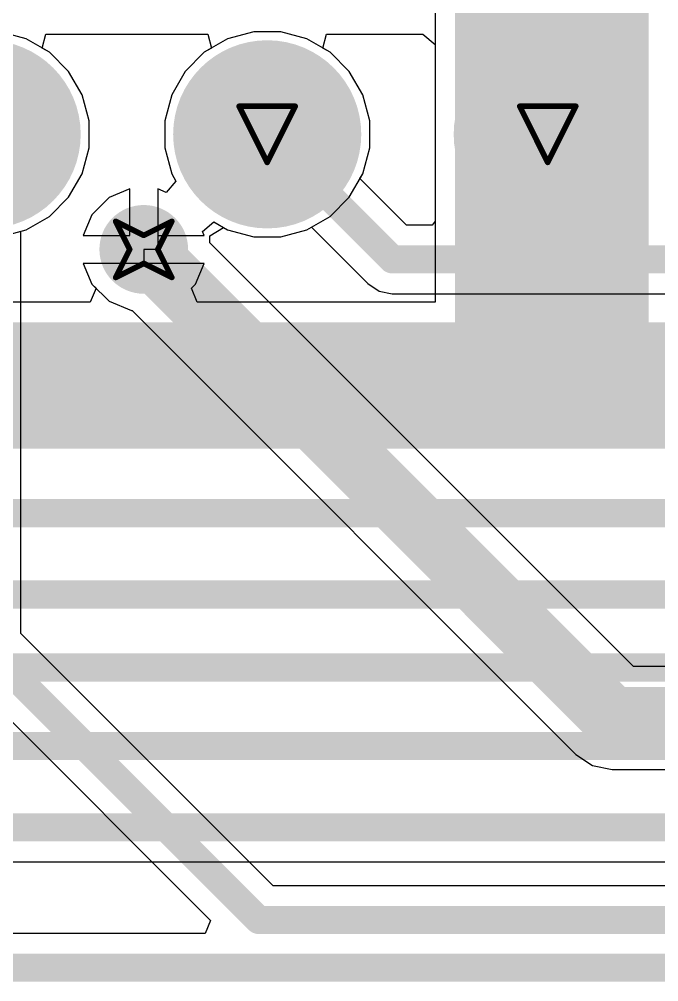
# Model space of a CAD drawing. Header units: inches. Extents: x -48 to 200, y -49 to 27.
# Drawn here: x 3.2766 to 3.5046, y 0.102 to 0.445 of the extents above; entities that cross this region are included whole.
import ezdxf

# ---------------------------------------------------------------- set-up
doc = ezdxf.new("R2010")
doc.units = ezdxf.units.IN
doc.header["$MEASUREMENT"] = 0
for name, color, linetype in [('Bottom Layer', 5, 'Continuous'), ('Bottom Overlay', 54, 'Continuous'), ('Bottom Paste', 16, 'Continuous'), ('Bottom Solder', 6, 'Continuous'), ('Drill Drawing', 1, 'Continuous'), ('Multi-Layer', 9, 'Continuous'), ('Pad Holes', 156, 'Continuous'), ('Top Layer', 1, 'Continuous'), ('Top Solder', 216, 'Continuous'), ('Via Holes', 16, 'Continuous')]:
    doc.layers.add(name, color=color, linetype=linetype)

# ---------------------------------------------------------------- blocks, each defined once
blk = doc.blocks.new('HDR_1_9_F______R_A_B_18')
at = {"layer": 'Bottom Layer'}
h = blk.add_hatch(color=5, dxfattribs=at)
edge = h.paths.add_edge_path()
edge.add_arc((0.1, 0), 0.02953, 0, 360)
h = blk.add_hatch(color=5, dxfattribs=at)
edge = h.paths.add_edge_path()
edge.add_arc((0.2, 0), 0.02953, 0, 360)
h = blk.add_hatch(color=5, dxfattribs=at)
edge = h.paths.add_edge_path()
edge.add_arc((0.3, 0), 0.02953, 0, 360)
at = {"layer": 'Bottom Solder'}
h = blk.add_hatch(color=6, dxfattribs=at)
edge = h.paths.add_edge_path()
edge.add_arc((0.1, 0), 0.03353, 0, 360)
h = blk.add_hatch(color=6, dxfattribs=at)
edge = h.paths.add_edge_path()
edge.add_arc((0.2, 0), 0.03353, 0, 360)
h = blk.add_hatch(color=6, dxfattribs=at)
edge = h.paths.add_edge_path()
edge.add_arc((0.3, 0), 0.03353, 0, 360)
at = {"layer": 'Multi-Layer'}
h = blk.add_hatch(color=9, dxfattribs=at)
edge = h.paths.add_edge_path()
edge.add_arc((0.1, 0), 0.02953, 0, 360)
h = blk.add_hatch(color=9, dxfattribs=at)
edge = h.paths.add_edge_path()
edge.add_arc((0.2, 0), 0.02953, 0, 360)
h = blk.add_hatch(color=9, dxfattribs=at)
edge = h.paths.add_edge_path()
edge.add_arc((0.3, 0), 0.02953, 0, 360)
at = {"layer": 'Pad Holes'}
h = blk.add_hatch(color=7, dxfattribs=at)
edge = h.paths.add_edge_path()
edge.add_arc((0.1, 0), 0.01772, 0, 360)
h = blk.add_hatch(color=7, dxfattribs=at)
edge = h.paths.add_edge_path()
edge.add_arc((0.2, 0), 0.01772, 0, 360)
h = blk.add_hatch(color=7, dxfattribs=at)
edge = h.paths.add_edge_path()
edge.add_arc((0.3, 0), 0.01772, 0, 360)
at = {"layer": 'Top Layer'}
h = blk.add_hatch(color=1, dxfattribs=at)
edge = h.paths.add_edge_path()
edge.add_arc((0.1, 0), 0.02953, 0, 360)
h = blk.add_hatch(color=1, dxfattribs=at)
edge = h.paths.add_edge_path()
edge.add_arc((0.2, 0), 0.02953, 0, 360)
h = blk.add_hatch(color=1, dxfattribs=at)
edge = h.paths.add_edge_path()
edge.add_arc((0.3, 0), 0.02953, 0, 360)
at = {"layer": 'Top Solder'}
h = blk.add_hatch(color=216, dxfattribs=at)
edge = h.paths.add_edge_path()
edge.add_arc((0.1, 0), 0.03353, 0, 360)
h = blk.add_hatch(color=216, dxfattribs=at)
edge = h.paths.add_edge_path()
edge.add_arc((0.2, 0), 0.03353, 0, 360)
h = blk.add_hatch(color=216, dxfattribs=at)
edge = h.paths.add_edge_path()
edge.add_arc((0.3, 0), 0.03353, 0, 360)
blk = doc.blocks.new('CAP_0805_B_55')
at = {"layer": 'Bottom Layer'}
for points in [[(-0.06, 0.03), (-0.02, 0.03), (-0.02, -0.03), (-0.06, -0.03)], [(0.02, 0.03), (0.06, 0.03), (0.06, -0.03), (0.02, -0.03)]]:
    blk.add_hatch(color=5, dxfattribs=at).paths.add_polyline_path(points)
at = {"layer": 'Bottom Paste'}
for points in [[(-0.06, 0.03), (-0.02, 0.03), (-0.02, -0.03), (-0.06, -0.03)], [(0.02, 0.03), (0.06, 0.03), (0.06, -0.03), (0.02, -0.03)]]:
    blk.add_hatch(color=16, dxfattribs=at).paths.add_polyline_path(points)
at = {"layer": 'Bottom Solder'}
for points in [[(-0.06276, 0.03276), (-0.01724, 0.03276), (-0.01724, -0.03276), (-0.06276, -0.03276)], [(0.01724, 0.03276), (0.06276, 0.03276), (0.06276, -0.03276), (0.01724, -0.03276)]]:
    blk.add_hatch(color=6, dxfattribs=at).paths.add_polyline_path(points)
at = {"layer": 'Bottom Overlay'}
for points in [[(-0.064, 0.034, 0.005, 0.005, 0), (-0.024, 0.034, 0.005, 0.005, 0)], [(-0.064, -0.034, 0.005, 0.005, 0), (-0.064, 0.034, 0.005, 0.005, 0)], [(0.024, 0.034, 0.005, 0.005, 0), (0.064, 0.034, 0.005, 0.005, 0)], [(0.064, -0.034, 0.005, 0.005, 0), (0.064, 0.034, 0.005, 0.005, 0)], [(-0.064, -0.034, 0.005, 0.005, 0), (-0.024, -0.034, 0.005, 0.005, 0)], [(0.024, -0.034, 0.005, 0.005, 0), (0.064, -0.034, 0.005, 0.005, 0)]]:
    blk.add_lwpolyline(points, format="xyseb", dxfattribs=at)
for points in [[(-0.06525, 0.034, 0.0025, 0.0025, 1), (-0.06275, 0.034, 0.0025, 0.0025, 1)], [(-0.06525, 0.034, 0.0025, 0.0025, 1), (-0.06275, 0.034, 0.0025, 0.0025, 1)], [(-0.02525, 0.034, 0.0025, 0.0025, 1), (-0.02275, 0.034, 0.0025, 0.0025, 1)], [(0.02275, 0.034, 0.0025, 0.0025, 1), (0.02525, 0.034, 0.0025, 0.0025, 1)], [(0.06275, 0.034, 0.0025, 0.0025, 1), (0.06525, 0.034, 0.0025, 0.0025, 1)], [(0.06275, 0.034, 0.0025, 0.0025, 1), (0.06525, 0.034, 0.0025, 0.0025, 1)], [(-0.06525, -0.034, 0.0025, 0.0025, 1), (-0.06275, -0.034, 0.0025, 0.0025, 1)], [(-0.06525, -0.034, 0.0025, 0.0025, 1), (-0.06275, -0.034, 0.0025, 0.0025, 1)], [(-0.02525, -0.034, 0.0025, 0.0025, 1), (-0.02275, -0.034, 0.0025, 0.0025, 1)], [(0.02275, -0.034, 0.0025, 0.0025, 1), (0.02525, -0.034, 0.0025, 0.0025, 1)], [(0.06275, -0.034, 0.0025, 0.0025, 1), (0.06525, -0.034, 0.0025, 0.0025, 1)], [(0.06275, -0.034, 0.0025, 0.0025, 1), (0.06525, -0.034, 0.0025, 0.0025, 1)]]:
    blk.add_lwpolyline(points, format="xyseb", close=True, dxfattribs=at)

msp = doc.modelspace()

# ---------------------------------------------------------------- hatches: boundary and pattern name
at = {"layer": 'Bottom Layer'}
msp.add_hatch(color=5, dxfattribs=at).paths.add_polyline_path([(3.432, 0.373), (3.501, 0.373), (3.501, 0.515), (3.432, 0.515)])
h = msp.add_hatch(color=5, dxfattribs=at)
edge = h.paths.add_edge_path()
edge.add_arc((3.321, 0.363), 0.01181, 0, 360)
at = {"layer": 'Bottom Solder'}
h = msp.add_hatch(color=6, dxfattribs=at)
edge = h.paths.add_edge_path()
edge.add_arc((3.321, 0.363), 0.01581, 0, 360)
at = {"layer": 'Top Layer'}
for points in [[(3.432, 0.294), (3.501, 0.294), (3.501, 0.436), (3.432, 0.436)], [(2.541, 0.292), (3.693, 0.292), (3.693, 0.337), (2.541, 0.337)]]:
    msp.add_hatch(color=1, dxfattribs=at).paths.add_polyline_path(points)
h = msp.add_hatch(color=1, dxfattribs=at)
edge = h.paths.add_edge_path()
edge.add_arc((3.321, 0.363), 0.01181, 0, 360)
at = {"layer": 'Top Solder'}
h = msp.add_hatch(color=216, dxfattribs=at)
edge = h.paths.add_edge_path()
edge.add_arc((3.321, 0.363), 0.01581, 0, 360)
at = {"layer": 'Via Holes'}
h = msp.add_hatch(color=7, dxfattribs=at)
edge = h.paths.add_edge_path()
edge.add_arc((3.321, 0.363), 0.00591, 0, 360)

# ---------------------------------------------------------------- linework, layer by layer
at = {"layer": 'Bottom Layer'}
for p, q in [((3.42486, 0.506), (3.42486, 0.373)), ((3.2791, 0.43804), (3.26981, 0.44053)), ((3.36019, 0.44053), (3.3509, 0.43804)), ((3.36981, 0.44053), (3.36019, 0.44053)), ((3.3791, 0.43804), (3.36981, 0.44053)), ((3.28743, 0.43323), (3.2791, 0.43804)), ((3.3509, 0.43804), (3.34257, 0.43323)), ((3.38743, 0.43323), (3.3791, 0.43804)), ((3.29423, 0.42643), (3.28743, 0.43323)), ((3.34257, 0.43323), (3.33577, 0.42643)), ((3.39423, 0.42643), (3.38743, 0.43323)), ((3.29904, 0.4181), (3.29423, 0.42643)), ((3.33577, 0.42643), (3.33096, 0.4181)), ((3.39904, 0.4181), (3.39423, 0.42643)), ((3.30153, 0.40881), (3.29904, 0.4181)), ((3.33096, 0.4181), (3.32847, 0.40881)), ((3.40153, 0.40881), (3.39904, 0.4181)), ((3.30153, 0.39919), (3.30153, 0.40881)), ((3.32847, 0.40881), (3.32847, 0.39919)), ((3.40153, 0.39919), (3.40153, 0.40881)), ((3.29904, 0.3899), (3.30153, 0.39919)), ((3.32847, 0.39919), (3.33096, 0.3899)), ((3.39904, 0.3899), (3.40153, 0.39919)), ((3.29423, 0.38157), (3.29904, 0.3899)), ((3.33096, 0.3899), (3.33248, 0.38726)), ((3.39807, 0.38823), (3.39904, 0.3899)), ((3.41463, 0.37168), (3.39807, 0.38823)), ((3.316, 0.38454), (3.30865, 0.38149)), ((3.316, 0.368), (3.316, 0.38454)), ((3.329, 0.38329), (3.326, 0.38454)), ((3.326, 0.38454), (3.326, 0.363)), ((3.33248, 0.38726), (3.329, 0.38329)), ((3.28743, 0.37477), (3.29423, 0.38157)), ((3.30865, 0.38149), (3.30251, 0.37535)), ((3.2791, 0.36996), (3.28743, 0.37477)), ((3.30251, 0.37535), (3.29946, 0.368)), ((3.34453, 0.36787), (3.34944, 0.3708)), ((3.34944, 0.3708), (3.3509, 0.36996)), ((3.3791, 0.36996), (3.38077, 0.37093)), ((3.38077, 0.37093), (3.40091, 0.35079)), ((3.42378, 0.37168), (3.41463, 0.37168)), ((3.42486, 0.373), (3.42378, 0.37168)), ((3.27724, 0.36946), (3.2791, 0.36996)), ((3.27724, 0.22607), (3.27724, 0.36946)), ((3.29946, 0.368), (3.316, 0.368)), ((3.34461, 0.36535), (3.34453, 0.36787)), ((3.3509, 0.36996), (3.36019, 0.36747)), ((3.36019, 0.36747), (3.36981, 0.36747)), ((3.36981, 0.36747), (3.3791, 0.36996)), ((3.4956, 0.21435), (3.34461, 0.36535)), ((3.326, 0.363), (3.321, 0.363)), ((3.321, 0.363), (3.321, 0.358)), ((3.321, 0.358), (3.29946, 0.358)), ((3.29946, 0.358), (3.30251, 0.35065)), ((3.30251, 0.35065), (3.30865, 0.34451)), ((3.40091, 0.35079), (3.40488, 0.34814)), ((3.40488, 0.34814), (3.40956, 0.34721)), ((3.40956, 0.34721), (3.61867, 0.34721)), ((3.30865, 0.34451), (3.31666, 0.34119)), ((3.31666, 0.34119), (3.31686, 0.34119)), ((3.31686, 0.34119), (3.47502, 0.18302)), ((3.36707, 0.13624), (3.27724, 0.22607)), ((3.644, 0.21435), (3.4956, 0.21435)), ((3.25635, 0.21235), (3.34484, 0.12385)), ((3.47502, 0.18302), (3.48098, 0.17904)), ((3.48098, 0.17904), (3.488, 0.17765)), ((3.488, 0.17765), (3.644, 0.17765)), ((3.68193, 0.13624), (3.36707, 0.13624)), ((3.34484, 0.12385), (3.34293, 0.11923)), ((3.34293, 0.11923), (2.91407, 0.11923))]:
    msp.add_line(p, q, dxfattribs=at)
for points in [[(3.365, 0.404, 0.01, 0.01, 0), (3.40956, 0.35944, 0.01, 0.01, 0)], [(3.321, 0.363, 0.022, 0.022, 0), (3.488, 0.196, 0.022, 0.022, 0)], [(3.40956, 0.35944, 0.01, 0.01, 0), (3.69498, 0.35944, 0.01, 0.01, 0)], [(3.265, 0.221, 0.01, 0.01, 0), (3.362, 0.124, 0.01, 0.01, 0)], [(3.488, 0.196, 0.022, 0.022, 0), (3.684, 0.196, 0.022, 0.022, 0)], [(3.362, 0.124, 0.01, 0.01, 0), (3.687, 0.124, 0.01, 0.01, 0)], [(2.909, 0.107, 0.01, 0.01, 0), (3.695, 0.107, 0.01, 0.01, 0)]]:
    msp.add_lwpolyline(points, format="xyseb", dxfattribs=at)
for points in [[(3.3625, 0.404, 0.005, 0.005, 1), (3.3675, 0.404, 0.005, 0.005, 1)], [(3.3155, 0.363, 0.011, 0.011, 1), (3.3265, 0.363, 0.011, 0.011, 1)], [(3.40706, 0.35944, 0.005, 0.005, 1), (3.41206, 0.35944, 0.005, 0.005, 1)], [(3.40706, 0.35944, 0.005, 0.005, 1), (3.41206, 0.35944, 0.005, 0.005, 1)], [(3.4825, 0.196, 0.011, 0.011, 1), (3.4935, 0.196, 0.011, 0.011, 1)], [(3.4825, 0.196, 0.011, 0.011, 1), (3.4935, 0.196, 0.011, 0.011, 1)], [(3.3595, 0.124, 0.005, 0.005, 1), (3.3645, 0.124, 0.005, 0.005, 1)], [(3.3595, 0.124, 0.005, 0.005, 1), (3.3645, 0.124, 0.005, 0.005, 1)]]:
    msp.add_lwpolyline(points, format="xyseb", close=True, dxfattribs=at)
at = {"layer": 'Drill Drawing'}
for points in [[(3.355, 0.414, 0.002, 0.002, 0), (3.375, 0.414, 0.002, 0.002, 0)], [(3.355, 0.414, 0.002, 0.002, 0), (3.365, 0.394, 0.002, 0.002, 0)], [(3.365, 0.394, 0.002, 0.002, 0), (3.375, 0.414, 0.002, 0.002, 0)], [(3.455, 0.414, 0.002, 0.002, 0), (3.475, 0.414, 0.002, 0.002, 0)], [(3.455, 0.414, 0.002, 0.002, 0), (3.465, 0.394, 0.002, 0.002, 0)], [(3.465, 0.394, 0.002, 0.002, 0), (3.475, 0.414, 0.002, 0.002, 0)], [(3.311, 0.373, 0.002, 0.002, 0), (3.321, 0.368, 0.002, 0.002, 0)], [(3.311, 0.373, 0.002, 0.002, 0), (3.316, 0.363, 0.002, 0.002, 0)], [(3.321, 0.368, 0.002, 0.002, 0), (3.331, 0.373, 0.002, 0.002, 0)], [(3.326, 0.363, 0.002, 0.002, 0), (3.331, 0.373, 0.002, 0.002, 0)], [(3.311, 0.353, 0.002, 0.002, 0), (3.316, 0.363, 0.002, 0.002, 0)], [(3.326, 0.363, 0.002, 0.002, 0), (3.331, 0.353, 0.002, 0.002, 0)], [(3.311, 0.353, 0.002, 0.002, 0), (3.321, 0.358, 0.002, 0.002, 0)], [(3.321, 0.358, 0.002, 0.002, 0), (3.331, 0.353, 0.002, 0.002, 0)]]:
    msp.add_lwpolyline(points, format="xyseb", dxfattribs=at)
for points in [[(3.3545, 0.414, 0.001, 0.001, 1), (3.3555, 0.414, 0.001, 0.001, 1)], [(3.3545, 0.414, 0.001, 0.001, 1), (3.3555, 0.414, 0.001, 0.001, 1)], [(3.3745, 0.414, 0.001, 0.001, 1), (3.3755, 0.414, 0.001, 0.001, 1)], [(3.3745, 0.414, 0.001, 0.001, 1), (3.3755, 0.414, 0.001, 0.001, 1)], [(3.4545, 0.414, 0.001, 0.001, 1), (3.4555, 0.414, 0.001, 0.001, 1)], [(3.4545, 0.414, 0.001, 0.001, 1), (3.4555, 0.414, 0.001, 0.001, 1)], [(3.4745, 0.414, 0.001, 0.001, 1), (3.4755, 0.414, 0.001, 0.001, 1)], [(3.4745, 0.414, 0.001, 0.001, 1), (3.4755, 0.414, 0.001, 0.001, 1)], [(3.3645, 0.394, 0.001, 0.001, 1), (3.3655, 0.394, 0.001, 0.001, 1)], [(3.3645, 0.394, 0.001, 0.001, 1), (3.3655, 0.394, 0.001, 0.001, 1)], [(3.4645, 0.394, 0.001, 0.001, 1), (3.4655, 0.394, 0.001, 0.001, 1)], [(3.4645, 0.394, 0.001, 0.001, 1), (3.4655, 0.394, 0.001, 0.001, 1)], [(3.3105, 0.373, 0.001, 0.001, 1), (3.3115, 0.373, 0.001, 0.001, 1)], [(3.3105, 0.373, 0.001, 0.001, 1), (3.3115, 0.373, 0.001, 0.001, 1)], [(3.3305, 0.373, 0.001, 0.001, 1), (3.3315, 0.373, 0.001, 0.001, 1)], [(3.3305, 0.373, 0.001, 0.001, 1), (3.3315, 0.373, 0.001, 0.001, 1)], [(3.3205, 0.368, 0.001, 0.001, 1), (3.3215, 0.368, 0.001, 0.001, 1)], [(3.3205, 0.368, 0.001, 0.001, 1), (3.3215, 0.368, 0.001, 0.001, 1)], [(3.3155, 0.363, 0.001, 0.001, 1), (3.3165, 0.363, 0.001, 0.001, 1)], [(3.3155, 0.363, 0.001, 0.001, 1), (3.3165, 0.363, 0.001, 0.001, 1)], [(3.3255, 0.363, 0.001, 0.001, 1), (3.3265, 0.363, 0.001, 0.001, 1)], [(3.3255, 0.363, 0.001, 0.001, 1), (3.3265, 0.363, 0.001, 0.001, 1)], [(3.3205, 0.358, 0.001, 0.001, 1), (3.3215, 0.358, 0.001, 0.001, 1)], [(3.3205, 0.358, 0.001, 0.001, 1), (3.3215, 0.358, 0.001, 0.001, 1)], [(3.3105, 0.353, 0.001, 0.001, 1), (3.3115, 0.353, 0.001, 0.001, 1)], [(3.3105, 0.353, 0.001, 0.001, 1), (3.3115, 0.353, 0.001, 0.001, 1)], [(3.3305, 0.353, 0.001, 0.001, 1), (3.3315, 0.353, 0.001, 0.001, 1)], [(3.3305, 0.353, 0.001, 0.001, 1), (3.3315, 0.353, 0.001, 0.001, 1)]]:
    msp.add_lwpolyline(points, format="xyseb", close=True, dxfattribs=at)
at = {"layer": 'Top Layer'}
for p, q in [((3.2848, 0.43475), (3.28614, 0.43975)), ((3.28614, 0.43975), (3.34386, 0.43975)), ((3.34386, 0.43975), (3.3452, 0.43475)), ((3.3848, 0.43475), (3.38614, 0.43975)), ((3.38614, 0.43975), (3.42053, 0.43975)), ((3.42053, 0.43975), (3.42486, 0.436)), ((3.42486, 0.436), (3.42486, 0.34414)), ((3.28743, 0.43323), (3.2848, 0.43475)), ((3.29423, 0.42643), (3.28743, 0.43323)), ((3.34257, 0.43323), (3.33577, 0.42643)), ((3.3452, 0.43475), (3.34257, 0.43323)), ((3.38743, 0.43323), (3.3848, 0.43475)), ((3.39423, 0.42643), (3.38743, 0.43323)), ((3.29904, 0.4181), (3.29423, 0.42643)), ((3.33577, 0.42643), (3.33096, 0.4181)), ((3.39904, 0.4181), (3.39423, 0.42643)), ((3.30153, 0.40881), (3.29904, 0.4181)), ((3.33096, 0.4181), (3.32847, 0.40881)), ((3.40153, 0.40881), (3.39904, 0.4181)), ((3.30153, 0.39919), (3.30153, 0.40881)), ((3.32847, 0.40881), (3.32847, 0.39919)), ((3.40153, 0.39919), (3.40153, 0.40881)), ((3.29904, 0.3899), (3.30153, 0.39919)), ((3.32847, 0.39919), (3.33096, 0.3899)), ((3.39904, 0.3899), (3.40153, 0.39919)), ((3.29423, 0.38157), (3.29904, 0.3899)), ((3.33096, 0.3899), (3.33248, 0.38726)), ((3.39423, 0.38157), (3.39904, 0.3899)), ((3.316, 0.38454), (3.30865, 0.38149)), ((3.316, 0.368), (3.316, 0.38454)), ((3.329, 0.38329), (3.326, 0.38454)), ((3.326, 0.38454), (3.326, 0.368)), ((3.33248, 0.38726), (3.329, 0.38329)), ((3.28743, 0.37477), (3.29423, 0.38157)), ((3.30865, 0.38149), (3.30251, 0.37535)), ((3.38743, 0.37477), (3.39423, 0.38157)), ((3.2791, 0.36996), (3.28743, 0.37477)), ((3.30251, 0.37535), (3.29946, 0.368)), ((3.3791, 0.36996), (3.38743, 0.37477)), ((3.34198, 0.36934), (3.34595, 0.37282)), ((3.34595, 0.37282), (3.3509, 0.36996)), ((3.26981, 0.36747), (3.2791, 0.36996)), ((3.29946, 0.368), (3.316, 0.368)), ((3.326, 0.368), (3.34254, 0.368)), ((3.34254, 0.368), (3.34198, 0.36934)), ((3.3509, 0.36996), (3.36019, 0.36747)), ((3.36019, 0.36747), (3.36981, 0.36747)), ((3.36981, 0.36747), (3.3791, 0.36996)), ((3.34254, 0.358), (3.29946, 0.358)), ((3.29946, 0.358), (3.30251, 0.35065)), ((3.33949, 0.35065), (3.34254, 0.358)), ((3.30251, 0.35065), (3.30402, 0.34914)), ((3.33798, 0.34914), (3.33949, 0.35065)), ((3.30402, 0.34914), (3.30195, 0.34414)), ((3.34005, 0.34414), (3.33798, 0.34914)), ((3.30195, 0.34414), (2.541, 0.34414)), ((3.42486, 0.34414), (3.34005, 0.34414)), ((1.562, 0.14477), (3.79863, 0.14477))]:
    msp.add_line(p, q, dxfattribs=at)
for points in [[(2.64, 0.269, 0.01, 0.01, 0), (3.817, 0.269, 0.01, 0.01, 0)], [(2.595, 0.24, 0.01, 0.01, 0), (3.82217, 0.24, 0.01, 0.01, 0)], [(1.5601, 0.214, 0.01, 0.01, 0), (3.865, 0.214, 0.01, 0.01, 0)], [(1.559, 0.186, 0.01, 0.01, 0), (3.839, 0.186, 0.01, 0.01, 0)], [(1.562, 0.157, 0.01, 0.01, 0), (3.813, 0.157, 0.01, 0.01, 0)]]:
    msp.add_lwpolyline(points, format="xyseb", dxfattribs=at)

# ---------------------------------------------------------------- block references
msp.add_blockref('CAP_0805_B_55', (3.52, 0.48))
at = {"rotation": 180}
msp.add_blockref('HDR_1_9_F______R_A_B_18', (3.565, 0.404), dxfattribs=at)

doc.saveas('drawing.dxf')
